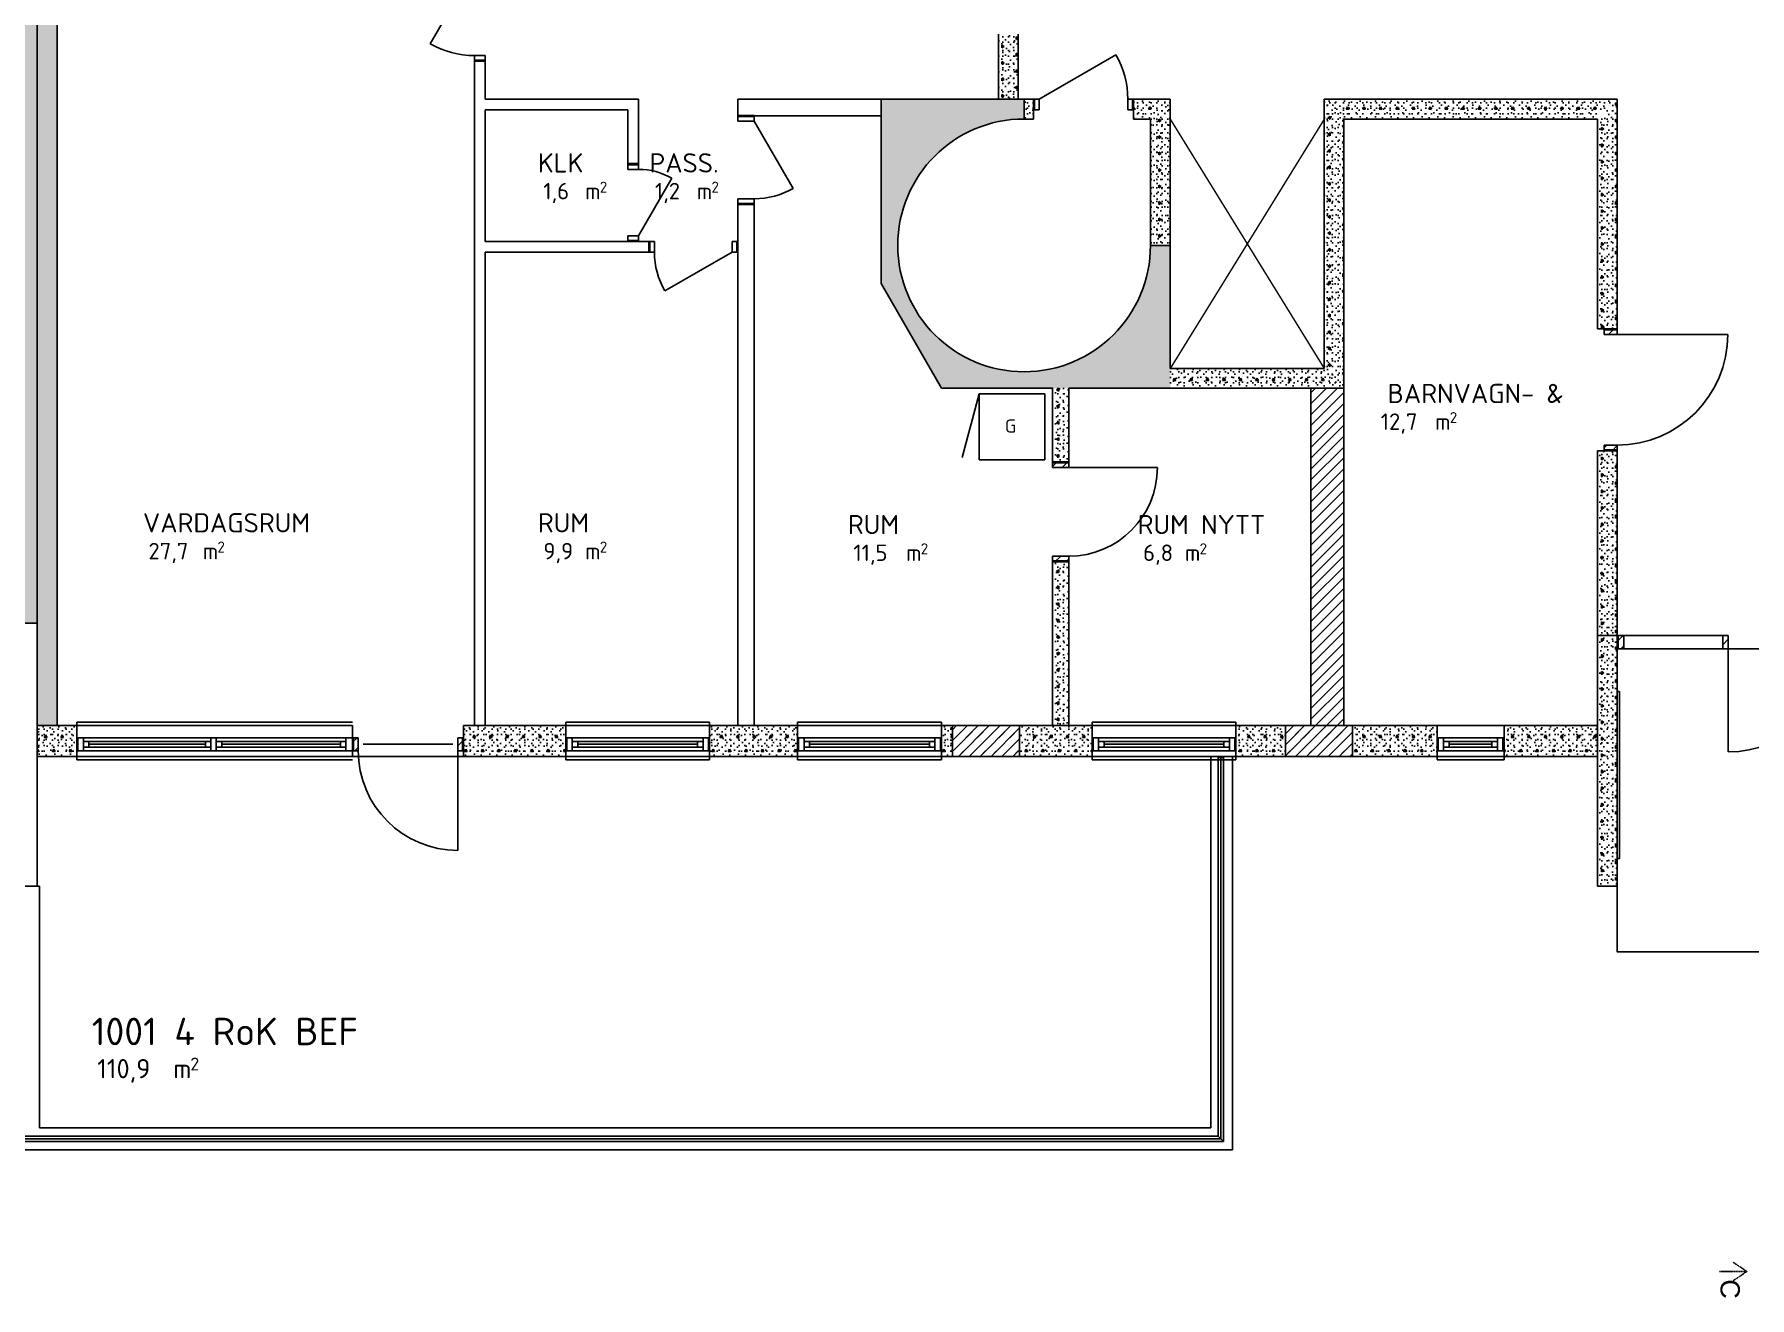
# Model space of a CAD drawing. Header units: millimetres. Extents: x -214 to 77166, y -5099 to 21069.
# Drawn here: x 51209 to 66822, y -5099 to 6398 of the extents above; entities that cross this region are included whole.
import ezdxf
from ezdxf.enums import TextEntityAlignment as Align

# ---------------------------------------------------------------- set-up
doc = ezdxf.new("R2010")
doc.units = ezdxf.units.MM
doc.header["$MEASUREMENT"] = 0
doc.linetypes.add('A_PSTRECK_2', pattern=[3.8, 2.2, -0.7, 0.2, -0.7])
doc.linetypes.add('DASHED_4', pattern=[7, 4, -3])
for name, color, linetype in [('A--------JA', 3, 'A_PSTRECK_2'), ('A-01SB-----', 3, 'Continuous'), ('A-01SC-----', 7, 'Continuous'), ('A-01SC-----Ytterväggar2', 7, 'Continuous'), ('A-27B------', 7, 'Continuous'), ('A-42-------', 1, 'Continuous'), ('A-45B------', 1, 'Continuous'), ('A-46---B---', 1, 'Continuous'), ('A-A-BIA----', 4, 'DASHED_4'), ('A-A-BOA----', 3, 'Continuous')]:
    doc.layers.add(name, color=color, linetype=linetype)
doc.layers.add('A-27---MH1-', color=8, linetype='Continuous', lineweight=0)
doc.layers.add('A-A-RUA----', color=3, linetype='Continuous', lineweight=0)
doc.styles.add('GENERATED_STYLE_1', font='arial.ttf')
doc.styles.add('ISO', font='')
doc.styles.get('ISO').set_extended_font_data('ISOCPEUR')
pattern_1 = [(270, (0, 0), (259.8076, 0), [25, -125]), (270, (129.9, -75), (259.8076, 0), [25, -125]), (330, (0, 0), (129.9038, 225), [25, -125]), (330, (-3e-14, -150), (129.9038, 225), [25, -125]), (30, (-5e-15, -25), (-129.9038, 225), [25, -125]), (30, (-3e-14, -175), (-129.9038, 225), [25, -125]), (270, (25, -5e-15), (50, 0), [0, -50, 0, -75]), (315, (25, -25), (35.35534, 35.35534), [0, -37.5, 0, -62.5])]
pattern_2 = [(90, (0, 0), (-259.8076, 0), [25, -125]), (90, (-129.9, 75), (-259.8076, 0), [25, -125]), (150, (0, 0), (129.9038, 225), [25, -125]), (150, (9e-15, 150), (129.9038, 225), [25, -125]), (210, (2e-15, 25), (-129.9038, 225), [25, -125]), (210, (1e-14, 175), (-129.9038, 225), [25, -125]), (90, (-25, 2e-15), (-50, 0), [0, -50, 0, -75]), (135, (-25, 25), (35.35534, 35.35534), [0, -37.5, 0, -62.5])]
pattern_3 = [(45, (0, 0), (-49.497474, 49.497474), [])]
pattern_4 = [(0, (0, 0), (0, 259.8076), [25, -125]), (0, (75, 129.9), (0, 259.8076), [25, -125]), (60, (0, 0), (-225, 129.9038), [25, -125]), (60, (150, 0), (-225, 129.9038), [25, -125]), (120, (25, 0), (225, 129.9038), [25, -125]), (120, (175, 0), (225, 129.9038), [25, -125]), (0, (0, 25), (0, 50), [0, -50, 0, -75]), (45, (25, 25), (-35.35534, 35.35534), [0, -37.5, 0, -62.5])]
pattern_5 = [(0, (0, 0), (0, 600), [])]

# ---------------------------------------------------------------- blocks, each defined once
blk = doc.blocks.new('4 RoK BEF_1001_3', base_point=(53045, -2828))
at = {"layer": 'A-A-RUA----', "style": 'ISO'}
for tag, height, p in [('ROOM_NUMBER', 250, (51732, -2551)), ('bFrame', 175, (51782, -2927)), ('DUMMY_377', 175, (52363, -2927)), ('DUMMY_378', 117, (52630, -2914))]:
    blk.add_attdef(tag, text='', height=height, dxfattribs=at).set_placement(p, align=Align.TOP_LEFT)
blk = doc.blocks.new('BARNVAGN- &__17', base_point=(64284, 3002))
at = {"layer": 'A-A-RUA----', "style": 'ISO'}
for tag, height, p in [('ROOM_NAME', 175, (63414, 3217)), ('ROOM_NUMBER', 150, (63464, 2948)), ('DUMMY_377', 150, (63863, 2948)), ('DUMMY_378', 100, (64092, 2960))]:
    blk.add_attdef(tag, text='', height=height, dxfattribs=at).set_placement(p, align=Align.TOP_LEFT)
blk = doc.blocks.new('RUM_04_64', base_point=(56137, 1824))
at = {"layer": 'A-A-RUA----', "style": 'ISO'}
for tag, height, p in [('ROOM_NAME', 175, (55792, 2040)), ('bFrame', 150, (55842, 1770)), ('DUMMY_377', 150, (56127, 1770)), ('DUMMY_378', 100, (56356, 1782))]:
    blk.add_attdef(tag, text='', height=height, dxfattribs=at).set_placement(p, align=Align.TOP_LEFT)
blk = doc.blocks.new('KLK_05_65', base_point=(56137, 5099))
at = {"layer": 'A-A-RUA----', "style": 'ISO'}
for tag, height, p in [('ROOM_NAME', 175, (55792, 5315)), ('bFrame', 150, (55842, 5046)), ('DUMMY_377', 150, (56127, 5046)), ('DUMMY_378', 100, (56356, 5057))]:
    blk.add_attdef(tag, text='', height=height, dxfattribs=at).set_placement(p, align=Align.TOP_LEFT)
blk = doc.blocks.new('VARDAGSRUM_06_67', base_point=(53055, 1824))
at = {"layer": 'A-A-RUA----', "style": 'ISO'}
for tag, height, p in [('ROOM_NAME', 175, (52198, 2040)), ('bFrame', 150, (52248, 1770)), ('DUMMY_377', 150, (52647, 1770)), ('DUMMY_378', 100, (52876, 1782))]:
    blk.add_attdef(tag, text='', height=height, dxfattribs=at).set_placement(p, align=Align.TOP_LEFT)
blk = doc.blocks.new('RUM_03_73', base_point=(59008, 1809))
at = {"layer": 'A-A-RUA----', "style": 'ISO'}
for tag, height, p in [('ROOM_NAME', 175, (58614, 2024)), ('bFrame', 150, (58664, 1755)), ('DUMMY_377', 150, (59048, 1755)), ('DUMMY_378', 100, (59277, 1766))]:
    blk.add_attdef(tag, text='', height=height, dxfattribs=at).set_placement(p, align=Align.TOP_LEFT)
blk = doc.blocks.new('PASS._02_74', base_point=(57156, 5099))
at = {"layer": 'A-A-RUA----', "style": 'ISO'}
for tag, height, p in [('ROOM_NAME', 175, (56808, 5315)), ('bFrame', 150, (56858, 5046)), ('DUMMY_377', 150, (57143, 5046)), ('DUMMY_378', 100, (57372, 5057))]:
    blk.add_attdef(tag, text='', height=height, dxfattribs=at).set_placement(p, align=Align.TOP_LEFT)
blk = doc.blocks.new('RUM NYTT_03_75', base_point=(61871, 1809))
at = {"layer": 'A-A-RUA----', "style": 'ISO'}
for tag, height, p in [('ROOM_NAME', 175, (61251, 2024)), ('bFrame', 150, (61301, 1755)), ('DUMMY_377', 150, (61586, 1755)), ('DUMMY_378', 100, (61815, 1766))]:
    blk.add_attdef(tag, text='', height=height, dxfattribs=at).set_placement(p, align=Align.TOP_LEFT)

msp = doc.modelspace()

# ---------------------------------------------------------------- hatches: boundary and pattern name
at = {"layer": 'A-01SB-----', "linetype": 'Continuous'}
h = msp.add_hatch(dxfattribs=at)
h.set_pattern_fill('BETONG__STD_', color=256, style=0, pattern_type=2)
h.set_pattern_definition(pattern_1)
h.paths.add_polyline_path([(59984, 5807), (60164, 5807), (60164, 6398), (60069, 6398), (59984, 6398)])
h = msp.add_hatch(dxfattribs=at)
h.set_pattern_fill('BRANDSÄKRARE', color=256, style=0, pattern_type=2)
h.set_pattern_definition(pattern_3)
h.paths.add_polyline_path([(63128, 107), (63128, 3177), (62828, 3177), (62828, 107)])
at = {"layer": 'A-01SC-----', "linetype": 'Continuous'}
h = msp.add_hatch(dxfattribs=at)
h.set_pattern_fill('BETONG__STD_', color=256, style=0, pattern_type=2)
h.set_pattern_definition(pattern_4)
h.paths.add_polyline_path([(51236, 107), (51236, -173), (51596, -173), (51596, -123), (51596, -3), (51596, 107)])
h = msp.add_hatch(dxfattribs=at)
h.set_pattern_fill('BETONG__STD_', color=256, style=0, pattern_type=2)
h.set_pattern_definition(pattern_4)
h.paths.add_polyline_path([(55116, -3), (55116, -123), (55116, -173), (56046, -173), (56046, -123), (56046, -3), (56046, 107), (55116, 107)])
h = msp.add_hatch(dxfattribs=at)
h.set_pattern_fill('BETONG__STD_', color=256, style=0, pattern_type=2)
h.set_pattern_definition(pattern_4)
h.paths.add_polyline_path([(57356, -123), (57356, -173), (58156, -173), (58156, -123), (58156, -3), (58156, 107), (57356, 107), (57356, -3)])
h = msp.add_hatch(dxfattribs=at)
h.set_pattern_fill('BETONG__STD_', color=256, style=0, pattern_type=2)
h.set_pattern_definition(pattern_4)
h.paths.add_polyline_path([(59466, 107), (59466, -3), (59466, -123), (59466, -173), (59566, -173), (59566, -123), (59566, -3), (59566, 107)])
h = msp.add_hatch(dxfattribs=at)
h.set_pattern_fill('BRANDSÄKRARE', color=256, style=0, pattern_type=2)
h.set_pattern_definition(pattern_3)
h.paths.add_polyline_path([(60176, 107), (59566, 107), (59566, -3), (59566, -123), (59566, -173), (60176, -173), (60176, -123), (60176, -3)])
h = msp.add_hatch(dxfattribs=at)
h.set_pattern_fill('BRANDSÄKRARE', color=256, style=0, pattern_type=2)
h.set_pattern_definition(pattern_3)
h.paths.add_polyline_path([(59566, 107), (59566, -3), (60176, -3), (60176, 107)])
h = msp.add_hatch(dxfattribs=at)
h.set_pattern_fill('BETONG__STD_', color=256, style=0, pattern_type=2)
h.set_pattern_definition(pattern_4)
h.paths.add_polyline_path([(60176, -173), (60836, -173), (60836, -123), (60836, -3), (60836, 107), (60176, 107), (60176, -3), (60176, -123)])
h = msp.add_hatch(dxfattribs=at)
h.set_pattern_fill('BETONG__STD_', color=256, style=0, pattern_type=2)
h.set_pattern_definition(pattern_4)
h.paths.add_polyline_path([(62146, -3), (62146, -123), (62146, -173), (62596, -173), (62596, -123), (62596, -3), (62596, 107), (62146, 107)])
h = msp.add_hatch(dxfattribs=at)
h.set_pattern_fill('BRANDSÄKRARE', color=256, style=0, pattern_type=2)
h.set_pattern_definition(pattern_3)
h.paths.add_polyline_path([(63206, 107), (62596, 107), (62596, -3), (62596, -123), (62596, -173), (63206, -173), (63206, -123), (63206, -3)])
h = msp.add_hatch(dxfattribs=at)
h.set_pattern_fill('BRANDSÄKRARE', color=256, style=0, pattern_type=2)
h.set_pattern_definition(pattern_3)
h.paths.add_polyline_path([(62596, 107), (62596, -3), (63206, -3), (63206, 107)])
h = msp.add_hatch(dxfattribs=at)
h.set_pattern_fill('BETONG__STD_', color=256, style=0, pattern_type=2)
h.set_pattern_definition(pattern_4)
h.paths.add_polyline_path([(63206, -123), (63206, -173), (63976, -173), (63976, -123), (63976, -3), (63976, 107), (63206, 107), (63206, -3)])
h = msp.add_hatch(dxfattribs=at)
h.set_pattern_fill('BETONG__STD_', color=256, style=0, pattern_type=2)
h.set_pattern_definition(pattern_4)
h.paths.add_polyline_path([(64586, -3), (64586, -123), (64586, -173), (65436, -173), (65436, 107), (64586, 107)])
h = msp.add_hatch(dxfattribs=at)
h.set_pattern_fill('BRANDSÄKRARE', color=256, style=0, pattern_type=2)
h.set_pattern_definition(pattern_3)
h.paths.add_polyline_path([(60176, -123), (59566, -123), (59566, -173), (60176, -173)])
h = msp.add_hatch(dxfattribs=at)
h.set_pattern_fill('BRANDSÄKRARE', color=256, style=0, pattern_type=2)
h.set_pattern_definition(pattern_3)
h.paths.add_polyline_path([(63206, -123), (62596, -123), (62596, -173), (63206, -173)])
at = {"layer": 'A-01SC-----Ytterväggar2', "linetype": 'Continuous'}
h = msp.add_hatch(dxfattribs=at)
h.set_pattern_fill('BETONG__STD_', color=256, style=0, pattern_type=2)
h.set_pattern_definition(pattern_1)
h.paths.add_polyline_path([(65436, 927), (65436, -1353), (65616, -1353), (65616, 927)])
at = {"layer": 'A-27B------', "linetype": 'Continuous'}
h = msp.add_hatch(dxfattribs=at)
h.set_pattern_fill('BETONG__STD_', color=256, style=0, pattern_type=2)
h.set_pattern_definition(pattern_1)
h.paths.add_polyline_path([(51236, 1040), (51236, 13220), (51056, 13220), (51056, 1040)])
h = msp.add_hatch(dxfattribs=at)
h.set_pattern_fill('BETONG__STD_', color=256, style=0, pattern_type=2)
h.set_pattern_definition(pattern_2)
h.paths.add_polyline_path([(51236, 12400), (51236, 107), (51416, 107), (51416, 12400)])
h = msp.add_hatch(dxfattribs=at)
h.set_pattern_fill('BETONG__STD_', color=256, style=0, pattern_type=2)
h.set_pattern_definition([(72.9275, (0, 0), (-248.3589, 76.2748), [25, -125]), (72.9275, (-102.16, 109.83), (-248.3589, 76.2748), [25, -125]), (132.9275, (0, 0), (190.2354, 176.9477), [25, -125]), (132.9275, (44.04, 143.4), (190.2354, 176.9477), [25, -125]), (192.9275, (7.34, 23.9), (-58.1235, 253.2225), [25, -125]), (192.9275, (51.38, 167.3), (-58.1235, 253.2225), [25, -125]), (72.92748, (-23.9, 7.34), (-47.796697, 14.679093), [0, -50, 0, -75]), (117.92748, (-16.56, 31.24), (44.177055, 23.417682), [0, -37.5, 0, -62.5])])
h.paths.add_polyline_path([(60218, 5627), (60218, 5807), (58918, 5807), (58918, 4130), (59466, 3177), (61548, 3177), (61548, 4477), (61368, 4477, -0.414214), (60218, 3327, -0.414214), (59068, 4477, -0.414214)])
h = msp.add_hatch(dxfattribs=at)
h.set_pattern_fill('BETONG__STD_', color=256, style=0, pattern_type=2)
h.set_pattern_definition(pattern_4)
h.paths.add_polyline_path([(60218, 5807), (60218, 5627), (60304, 5627), (60304, 5712), (60304, 5807)])
h = msp.add_hatch(dxfattribs=at)
h.set_pattern_fill('BETONG__STD_', color=256, style=0, pattern_type=2)
h.set_pattern_definition(pattern_4)
h.paths.add_polyline_path([(61214, 5712), (61214, 5627), (61368, 5627), (61548, 5807), (61214, 5807)])
h = msp.add_hatch(dxfattribs=at)
h.set_pattern_fill('BETONG__STD_', color=256, style=0, pattern_type=2)
h.set_pattern_definition(pattern_1)
h.paths.add_polyline_path([(61548, 4477), (61548, 5807), (61368, 5627), (61368, 4477)])
h = msp.add_hatch(dxfattribs=at)
h.set_pattern_fill('BETONG__STD_', color=256, style=0, pattern_type=2)
h.set_pattern_definition(pattern_2)
h.paths.add_polyline_path([(63128, 3177), (63128, 5627), (62948, 5807), (62948, 3357)])
h = msp.add_hatch(dxfattribs=at)
h.set_pattern_fill('BETONG__STD_', color=256, style=0, pattern_type=2)
h.set_pattern_definition(pattern_4)
h.paths.add_polyline_path([(63128, 5627), (65436, 5627), (65616, 5807), (62948, 5807)])
h = msp.add_hatch(dxfattribs=at)
h.set_pattern_fill('BETONG__STD_', color=256, style=0, pattern_type=2)
h.set_pattern_definition(pattern_1)
h.paths.add_polyline_path([(65436, 5627), (65436, 3718), (65496, 3718), (65616, 3718), (65616, 5807)])
h = msp.add_hatch(dxfattribs=at)
h.set_pattern_fill('BETONG__STD_', color=256, style=0, pattern_type=2)
h.set_pattern_definition(pattern_4)
h.paths.add_polyline_path([(62948, 3357), (61548, 3357), (61548, 3177), (63128, 3177)])
h = msp.add_hatch(dxfattribs=at)
h.set_pattern_fill('BETONG__STD_', color=256, style=0, pattern_type=2)
h.set_pattern_definition(pattern_2)
h.paths.add_polyline_path([(60475, 3177), (60475, 2507), (60625, 2507), (60625, 3177)])
h = msp.add_hatch(dxfattribs=at)
h.set_pattern_fill('BETONG__STD_', color=256, style=0, pattern_type=2)
h.set_pattern_definition(pattern_1)
h.paths.add_polyline_path([(65436, 927), (65616, 927), (65616, 2608), (65496, 2608), (65436, 2608)])
h = msp.add_hatch(dxfattribs=at)
h.set_pattern_fill('BETONG__STD_', color=256, style=0, pattern_type=2)
h.set_pattern_definition(pattern_2)
h.paths.add_polyline_path([(60475, 107), (60625, 107), (60625, 1597), (60475, 1597)])
at = {"layer": 'A-42-------', "linetype": 'Continuous'}
h = msp.add_hatch(dxfattribs=at)
h.set_pattern_fill('FALSAD_PLÅT__LIGGANDE_600', color=256, style=0, pattern_type=2)
h.set_pattern_definition(pattern_5)
h.paths.add_polyline_path([(55312, 6204), (55216, 6204), (55216, 6152), (55312, 6152)])
h = msp.add_hatch(dxfattribs=at)
h.set_pattern_fill('FALSAD_PLÅT__LIGGANDE_600', color=256, style=0, pattern_type=2)
h.set_pattern_definition(pattern_5)
h.paths.add_polyline_path([(60304, 5712), (60356, 5712), (60356, 5807), (60304, 5807)])
h = msp.add_hatch(dxfattribs=at)
h.set_pattern_fill('FALSAD_PLÅT__LIGGANDE_600', color=256, style=0, pattern_type=2)
h.set_pattern_definition(pattern_5)
h.paths.add_polyline_path([(61162, 5712), (61214, 5712), (61214, 5807), (61162, 5807)])
h = msp.add_hatch(dxfattribs=at)
h.set_pattern_fill('FALSAD_PLÅT__LIGGANDE_600', color=256, style=0, pattern_type=2)
h.set_pattern_definition(pattern_5)
h.paths.add_polyline_path([(57612, 5659), (57612, 5607), (57762, 5607), (57762, 5659)])
h = msp.add_hatch(dxfattribs=at)
h.set_pattern_fill('FALSAD_PLÅT__LIGGANDE_600', color=256, style=0, pattern_type=2)
h.set_pattern_definition(pattern_5)
h.paths.add_polyline_path([(56612, 5169), (56708, 5169), (56708, 5221), (56612, 5221)])
h = msp.add_hatch(dxfattribs=at)
h.set_pattern_fill('FALSAD_PLÅT__LIGGANDE_600', color=256, style=0, pattern_type=2)
h.set_pattern_definition(pattern_5)
h.paths.add_polyline_path([(57612, 4901), (57612, 4849), (57762, 4849), (57762, 4901)])
h = msp.add_hatch(dxfattribs=at)
h.set_pattern_fill('FALSAD_PLÅT__LIGGANDE_600', color=256, style=0, pattern_type=2)
h.set_pattern_definition(pattern_5)
h.paths.add_polyline_path([(56612, 4511), (56708, 4511), (56708, 4563), (56612, 4563)])
h = msp.add_hatch(dxfattribs=at)
h.set_pattern_fill('FALSAD_PLÅT__LIGGANDE_600', color=256, style=0, pattern_type=2)
h.set_pattern_definition(pattern_5)
h.paths.add_polyline_path([(56854, 4511), (56802, 4511), (56802, 4415), (56854, 4415)])
h = msp.add_hatch(dxfattribs=at)
h.set_pattern_fill('FALSAD_PLÅT__LIGGANDE_600', color=256, style=0, pattern_type=2)
h.set_pattern_definition(pattern_5)
h.paths.add_polyline_path([(57612, 4511), (57560, 4511), (57560, 4415), (57612, 4415)])
h = msp.add_hatch(dxfattribs=at)
h.set_pattern_fill('BRANDSÄKRARE', color=256, style=0, pattern_type=2)
h.set_pattern_definition(pattern_3)
h.paths.add_polyline_path([(65496, 3718), (65496, 3666), (65616, 3666), (65616, 3718)])
h = msp.add_hatch(dxfattribs=at)
h.set_pattern_fill('BRANDSÄKRARE', color=256, style=0, pattern_type=2)
h.set_pattern_definition(pattern_3)
h.paths.add_polyline_path([(65496, 2660), (65496, 2608), (65616, 2608), (65616, 2660)])
h = msp.add_hatch(dxfattribs=at)
h.set_pattern_fill('BRANDSÄKRARE', color=256, style=0, pattern_type=2)
h.set_pattern_definition(pattern_3)
h.paths.add_polyline_path([(60475, 2507), (60475, 2455), (60625, 2455), (60625, 2507)])
h = msp.add_hatch(dxfattribs=at)
h.set_pattern_fill('BRANDSÄKRARE', color=256, style=0, pattern_type=2)
h.set_pattern_definition(pattern_3)
h.paths.add_polyline_path([(60475, 1649), (60475, 1597), (60625, 1597), (60625, 1649)])
h = msp.add_hatch(dxfattribs=at)
h.set_pattern_fill('BRANDSÄKRARE', color=256, style=0, pattern_type=2)
h.set_pattern_definition(pattern_3)
h.paths.add_polyline_path([(65616, 807), (65676, 807), (65676, 927), (65616, 927)])
h = msp.add_hatch(dxfattribs=at)
h.set_pattern_fill('BRANDSÄKRARE', color=256, style=0, pattern_type=2)
h.set_pattern_definition(pattern_3)
h.paths.add_polyline_path([(66576, 807), (66626, 807), (66626, 927), (66576, 927)])
h = msp.add_hatch(dxfattribs=at)
h.set_pattern_fill('BRANDSÄKRARE', color=256, style=0, pattern_type=2)
h.set_pattern_definition(pattern_3)
h.paths.add_polyline_path([(54158, -3), (54106, -3), (54106, -123), (54158, -123)])
h = msp.add_hatch(dxfattribs=at)
h.set_pattern_fill('BRANDSÄKRARE', color=256, style=0, pattern_type=2)
h.set_pattern_definition(pattern_3)
h.paths.add_polyline_path([(55116, -3), (55064, -3), (55064, -123), (55116, -123)])

# ---------------------------------------------------------------- linework, layer by layer
at = {"layer": 'A--------JA'}
for p, q in [((66797, -4860), (66672, -4777)), ((66547, -4860), (66797, -4860)), ((66797, -4860), (66672, -4944))]:
    msp.add_line(p, q, dxfattribs=at)
at = {"layer": 'A-01SB-----'}
for p, q in [((55216, 6152), (55312, 6152)), ((56708, 5221), (56612, 5221)), ((56708, 4511), (56612, 4511)), ((56802, 4415), (56802, 4511)), ((57612, 4415), (57612, 4511))]:
    msp.add_line(p, q, dxfattribs=at)
at = {"layer": 'A-01SB-----', "flags": 128}
for points in [[(59984, 6398), (59984, 5807)], [(60164, 5807), (60164, 6398)], [(55216, 6152), (55216, 107)], [(55312, 5807), (55312, 6152)], [(56708, 5807), (55312, 5807)], [(56708, 5221), (56708, 5807)], [(59984, 5807), (60164, 5807)], [(55312, 4511), (55312, 5711)], [(55312, 5711), (56612, 5711)], [(56612, 5711), (56612, 5221)], [(56612, 4511), (55312, 4511)], [(55312, 107), (55312, 4415)], [(55312, 4415), (56802, 4415)], [(56802, 4511), (56708, 4511)], [(63128, 3177), (62828, 3177)], [(62828, 3177), (62828, 107)], [(63128, 107), (63128, 3177)], [(55216, 107), (55312, 107)]]:
    msp.add_lwpolyline(points, dxfattribs=at)
at = {"layer": 'A-01SC-----'}
for p, q in [((65616, 829), (65616, 927)), ((65616, 807), (65616, 829)), ((51596, -3), (51596, 107)), ((54106, -3), (54106, 107)), ((54106, -3), (54106, 107)), ((54106, -3), (54106, 107)), ((54106, -3), (54106, 107)), ((54106, 107), (54106, -3)), ((54106, 107), (54106, -3)), ((55116, -3), (55116, 107)), ((56046, -3), (56046, 107)), ((57356, -3), (57356, 107)), ((58156, 107), (58156, -3)), ((58156, 107), (58156, -3)), ((58156, 107), (58156, -3)), ((58156, 107), (58156, -3)), ((59466, -3), (59466, 107)), ((60176, 107), (59566, 107)), ((60176, 107), (59566, 107)), ((59566, -3), (59566, 107)), ((60176, -3), (60176, 107)), ((60836, 107), (60836, -3)), ((60836, 107), (60836, -3)), ((62146, -3), (62146, 107)), ((63206, 107), (62596, 107)), ((63206, 107), (62596, 107)), ((62596, -3), (62596, 107)), ((63206, -3), (63206, 107)), ((63976, -3), (63976, 107)), ((64586, -3), (64586, 107)), ((51596, -123), (51596, -3)), ((51596, -173), (51596, -123)), ((54106, -123), (54106, -3)), ((54106, -3), (54106, -123)), ((54106, -173), (54106, -123)), ((54106, -173), (54106, -123)), ((54106, -173), (54106, -123)), ((54106, -173), (54106, -123)), ((54106, -123), (54106, -173)), ((54106, -123), (54106, -173)), ((55116, -123), (55116, -3)), ((55116, -173), (55116, -123)), ((56046, -123), (56046, -3)), ((56046, -173), (56046, -123)), ((57356, -123), (57356, -3)), ((57356, -173), (57356, -123)), ((58156, -3), (58156, -123)), ((58156, -123), (58156, -173)), ((58156, -123), (58156, -173)), ((58156, -123), (58156, -173)), ((58156, -123), (58156, -173)), ((59466, -123), (59466, -3)), ((59466, -173), (59466, -123)), ((59566, -123), (59566, -3)), ((59566, -173), (59566, -123)), ((60176, -123), (60176, -3)), ((60176, -173), (60176, -123)), ((60836, -3), (60836, -123)), ((60836, -123), (60836, -173)), ((60836, -123), (60836, -173)), ((62146, -123), (62146, -3)), ((62146, -173), (62146, -123)), ((62596, -123), (62596, -3)), ((62596, -173), (62596, -123)), ((63206, -123), (63206, -3)), ((63206, -173), (63206, -123)), ((63976, -123), (63976, -3)), ((63976, -173), (63976, -123)), ((64586, -123), (64586, -3)), ((64586, -173), (64586, -123)), ((59566, -173), (60176, -173)), ((59566, -173), (60176, -173)), ((62596, -173), (63206, -173)), ((62596, -173), (63206, -173))]:
    msp.add_line(p, q, dxfattribs=at)
at = {"layer": 'A-01SC-----', "flags": 128}
for points in [[(51596, 107), (51236, 107)], [(51236, 107), (51236, -173)], [(56046, 107), (55116, 107)], [(58156, 107), (57356, 107)], [(59566, 107), (59466, 107)], [(60836, 107), (60176, 107)], [(62596, 107), (62146, 107)], [(63976, 107), (63206, 107)], [(65436, 107), (64586, 107)], [(65436, -173), (65436, 107)], [(51236, -173), (51596, -173)], [(55116, -173), (56046, -173)], [(57356, -173), (58156, -173)], [(59466, -173), (59566, -173)], [(60176, -173), (60836, -173)], [(62146, -173), (62596, -173)], [(63206, -173), (63976, -173)], [(64586, -173), (65436, -173)]]:
    msp.add_lwpolyline(points, dxfattribs=at)
at = {"layer": 'A-01SC-----Ytterväggar2', "flags": 128}
for points in [[(51236, 1040), (51056, 1040)], [(51236, -1353), (51236, 1040)], [(65436, 927), (65436, -1353)], [(65616, 927), (65436, 927)], [(65616, -1353), (65616, 927)], [(51056, -1353), (51236, -1353)], [(65436, -1353), (65616, -1353)]]:
    msp.add_lwpolyline(points, dxfattribs=at)
at = {"layer": 'A-27---MH1-'}
for p, q in [((62948, 5627), (61548, 3357)), ((61548, 5627), (62948, 3357))]:
    msp.add_line(p, q, dxfattribs=at)
at = {"layer": 'A-27B------'}
for p, q in [((60304, 5807), (60304, 5712)), ((61214, 5807), (61214, 5712)), ((57762, 5659), (57612, 5659)), ((60304, 5712), (60304, 5627)), ((61214, 5712), (61214, 5627)), ((57762, 4849), (57612, 4849)), ((65496, 3718), (65436, 3718)), ((65616, 3718), (65496, 3718)), ((60625, 2507), (60475, 2507)), ((65496, 2608), (65436, 2608)), ((65616, 2608), (65496, 2608)), ((60625, 1597), (60475, 1597))]:
    msp.add_line(p, q, dxfattribs=at)
at = {"layer": 'A-27B------', "flags": 128}
for points in [[(51236, 1040), (51236, 13220)], [(51236, 12400), (51236, 107)], [(51416, 107), (51416, 12400)], [(58918, 5807), (57612, 5807)], [(57612, 5807), (57612, 5659)], [(60218, 5807), (58918, 5807)], [(58918, 5807), (58918, 4130)], [(58918, 5657), (58918, 5807)], [(60218, 5627), (60218, 5807)], [(60304, 5807), (60218, 5807)], [(61548, 5807), (61214, 5807)], [(61548, 4477), (61548, 5807)], [(62948, 5807), (62948, 3357)], [(65616, 5807), (62948, 5807)], [(65616, 3718), (65616, 5807)], [(57762, 5657), (58918, 5657)], [(60218, 5627), (60304, 5627)], [(61214, 5627), (61368, 5627)], [(61368, 5627), (61368, 4477)], [(63128, 3177), (63128, 5627)], [(63128, 5627), (65436, 5627)], [(65436, 5627), (65436, 3718)], [(57612, 4849), (57612, 107)], [(57762, 107), (57762, 4849)], [(61548, 4477), (61368, 4477)], [(61548, 3357), (61548, 4477)], [(58918, 4130), (59466, 3177)], [(62948, 3357), (61548, 3357)], [(59466, 3177), (60475, 3177)], [(60475, 3177), (60475, 2507)], [(60625, 3177), (61548, 3177)], [(60625, 2507), (60625, 3177)], [(61548, 3177), (63128, 3177)], [(65436, 2608), (65436, 927)], [(65616, 927), (65616, 2608)], [(60475, 1597), (60475, 107)], [(60625, 107), (60625, 1597)], [(65436, 927), (65616, 927)], [(51236, 107), (51416, 107)], [(57612, 107), (57762, 107)], [(60475, 107), (60625, 107)]]:
    msp.add_lwpolyline(points, dxfattribs=at)
at = {"layer": 'A-27B------'}
for start, end in [(90, 180), (180, 270), (270, 0)]:
    msp.add_arc((60218, 4477), 1150, start, end, dxfattribs=at)
at = {"layer": 'A-42-------'}
for p, q in [((55216, 7010), (54813, 6312)), ((55312, 6204), (55216, 6204)), ((55216, 6204), (55216, 6152)), ((55216, 6162), (55312, 6162)), ((55216, 6152), (55312, 6152)), ((55216, 6152), (55312, 6152)), ((55312, 6152), (55312, 6204)), ((60356, 5807), (61054, 6210)), ((60304, 5712), (60304, 5807)), ((60304, 5807), (60356, 5807)), ((60304, 5807), (60304, 5712)), ((60314, 5807), (60314, 5712)), ((60356, 5807), (60356, 5712)), ((61162, 5712), (61162, 5807)), ((61162, 5807), (61214, 5807)), ((61204, 5807), (61204, 5712)), ((61214, 5807), (61214, 5712)), ((61214, 5807), (61214, 5712)), ((57612, 5659), (57762, 5659)), ((57612, 5607), (57612, 5659)), ((57762, 5659), (57612, 5659)), ((57762, 5649), (57612, 5649)), ((57762, 5659), (57762, 5607)), ((60356, 5712), (60304, 5712)), ((61214, 5712), (61162, 5712)), ((57762, 5607), (57612, 5607)), ((57762, 5607), (58115, 4995)), ((56708, 5221), (56612, 5221)), ((56612, 5221), (56612, 5169)), ((56708, 5221), (56612, 5221)), ((56708, 5211), (56612, 5211)), ((56612, 5169), (56708, 5169)), ((56708, 5169), (56708, 5221)), ((56708, 4563), (57011, 5088)), ((57612, 4901), (57762, 4901)), ((57612, 4849), (57612, 4901)), ((57762, 4859), (57612, 4859)), ((57762, 4849), (57612, 4849)), ((57762, 4849), (57612, 4849)), ((57762, 4901), (57762, 4849)), ((56708, 4563), (56612, 4563)), ((56612, 4563), (56612, 4511)), ((56708, 4511), (56708, 4563)), ((56708, 4521), (56612, 4521)), ((56612, 4511), (56708, 4511)), ((56708, 4511), (56612, 4511)), ((56802, 4415), (56802, 4511)), ((56802, 4511), (56854, 4511)), ((56802, 4415), (56802, 4511)), ((56854, 4415), (56802, 4415)), ((56812, 4415), (56812, 4511)), ((56854, 4511), (56854, 4415)), ((57560, 4415), (56949, 4062)), ((57560, 4415), (57560, 4511)), ((57560, 4511), (57612, 4511)), ((57612, 4415), (57560, 4415)), ((57602, 4415), (57602, 4511)), ((57612, 4511), (57612, 4415)), ((57612, 4415), (57612, 4511)), ((65496, 3718), (65616, 3718)), ((65496, 3666), (65496, 3718)), ((65616, 3718), (65496, 3718)), ((65616, 3708), (65496, 3708)), ((65616, 3666), (65496, 3666)), ((65616, 3718), (65616, 3666)), ((65616, 3666), (66622, 3666)), ((65496, 2660), (65616, 2660)), ((65496, 2608), (65496, 2660)), ((65616, 2660), (65616, 2608)), ((60475, 2507), (60625, 2507)), ((60475, 2455), (60475, 2507)), ((60625, 2507), (60475, 2507)), ((60625, 2507), (60625, 2455)), ((65616, 2618), (65496, 2618)), ((65616, 2608), (65496, 2608)), ((65616, 2608), (65496, 2608)), ((60625, 2497), (60475, 2497)), ((60625, 2455), (60475, 2455)), ((60625, 2455), (61431, 2455)), ((60475, 1649), (60625, 1649)), ((60475, 1597), (60475, 1649)), ((60625, 1607), (60475, 1607)), ((60625, 1597), (60475, 1597)), ((60625, 1597), (60475, 1597)), ((60625, 1649), (60625, 1597)), ((65676, 927), (65616, 927)), ((65616, 927), (65616, 807)), ((65616, 829), (65616, 927)), ((65616, 807), (65616, 829)), ((67626, 807), (65616, 807)), ((65616, 807), (65676, 807)), ((65626, 807), (65626, 927)), ((66576, 927), (65676, 927)), ((65676, 927), (65676, 807)), ((65676, 807), (65676, 927)), ((65676, 807), (66576, 807)), ((66576, 807), (66576, 927)), ((66626, 927), (66576, 927)), ((66576, 927), (66576, 807)), ((66576, 807), (66626, 807)), ((66626, 807), (66626, 927)), ((66626, 807), (66626, -133)), ((54106, 137), (51596, 137)), ((51596, 137), (51596, 107)), ((54106, 107), (51596, 107)), ((56046, 107), (56046, 137)), ((56046, 137), (57356, 137)), ((56046, 107), (57356, 107)), ((57356, 137), (57356, 107)), ((59466, 137), (58156, 137)), ((58156, 137), (58156, 107)), ((59466, 107), (58156, 107)), ((59466, 107), (59466, 137)), ((60836, 107), (60836, 137)), ((60836, 137), (62146, 137)), ((60836, 107), (62146, 107)), ((62146, 137), (62146, 107)), ((63976, 107), (64586, 107)), ((51596, -3), (51656, -3)), ((51596, -123), (51596, -3)), ((51656, -123), (51596, -123)), ((51606, -3), (51606, -123)), ((51656, -3), (54046, -3)), ((51656, -38), (51656, -3)), ((51656, -3), (51656, -38)), ((51656, -123), (51656, -38)), ((51656, -38), (51656, -123)), ((51656, -38), (51706, -38)), ((51656, -88), (51656, -38)), ((51706, -88), (51656, -88)), ((54046, -123), (51656, -123)), ((51706, -38), (52766, -38)), ((51706, -38), (51706, -88)), ((52766, -63), (51706, -63)), ((52766, -88), (51706, -88)), ((52766, -88), (52766, -38)), ((52766, -38), (52816, -38)), ((52816, -88), (52766, -88)), ((52816, -123), (52816, -3)), ((52816, -3), (52866, -3)), ((52816, -38), (52816, -88)), ((52866, -123), (52816, -123)), ((52866, -3), (52866, -123)), ((52866, -38), (52916, -38)), ((52866, -88), (52866, -38)), ((52916, -88), (52866, -88)), ((52916, -38), (53996, -38)), ((52916, -38), (52916, -88)), ((53996, -63), (52916, -63)), ((53996, -88), (52916, -88)), ((53996, -88), (53996, -38)), ((53996, -38), (54046, -38)), ((54046, -88), (53996, -88)), ((54046, -3), (54046, -38)), ((54046, -38), (54046, -3)), ((54046, -3), (54106, -3)), ((54046, -38), (54046, -123)), ((54046, -123), (54046, -38)), ((54046, -38), (54046, -88)), ((54106, -123), (54046, -123)), ((54106, -123), (54106, -3)), ((54106, -3), (54158, -3)), ((54158, -123), (54106, -123)), ((54116, -123), (54116, -3)), ((54158, -3), (54158, -123)), ((54202, -63), (55020, -63)), ((55064, -123), (55064, -3)), ((55064, -3), (55116, -3)), ((55116, -123), (55064, -123)), ((55064, -123), (55064, -1029)), ((55106, -123), (55106, -3)), ((55116, -3), (55116, -123)), ((55116, -123), (55116, -3)), ((56106, -3), (56046, -3)), ((56046, -123), (56046, -3)), ((56046, -123), (56106, -123)), ((56056, -3), (56056, -123)), ((56106, -3), (56106, -38)), ((57296, -3), (56106, -3)), ((56106, -38), (56106, -3)), ((56106, -38), (56106, -123)), ((56106, -123), (56106, -38)), ((56156, -38), (56106, -38)), ((56106, -38), (56106, -88)), ((56106, -88), (56156, -88)), ((56106, -123), (57296, -123)), ((57246, -38), (56156, -38)), ((56156, -88), (56156, -38)), ((56156, -63), (57246, -63)), ((56156, -88), (57246, -88)), ((57296, -38), (57246, -38)), ((57246, -38), (57246, -88)), ((57246, -88), (57296, -88)), ((57296, -38), (57296, -3)), ((57356, -3), (57296, -3)), ((57296, -3), (57296, -38)), ((57296, -123), (57296, -38)), ((57296, -38), (57296, -123)), ((57296, -88), (57296, -38)), ((57296, -123), (57356, -123)), ((57346, -3), (57346, -123)), ((57356, -123), (57356, -3)), ((58156, -3), (58216, -3)), ((58156, -123), (58156, -3)), ((58216, -123), (58156, -123)), ((58166, -3), (58166, -123)), ((58216, -3), (59406, -3)), ((58216, -38), (58216, -3)), ((58216, -3), (58216, -38)), ((58216, -123), (58216, -38)), ((58216, -38), (58216, -123)), ((58216, -38), (58266, -38)), ((58216, -88), (58216, -38)), ((58266, -88), (58216, -88)), ((59406, -123), (58216, -123)), ((58266, -38), (59356, -38)), ((58266, -38), (58266, -88)), ((59356, -63), (58266, -63)), ((59356, -88), (58266, -88)), ((59356, -88), (59356, -38)), ((59356, -38), (59406, -38)), ((59406, -88), (59356, -88)), ((59406, -3), (59406, -38)), ((59406, -38), (59406, -3)), ((59406, -3), (59466, -3)), ((59406, -38), (59406, -123)), ((59406, -123), (59406, -38)), ((59406, -38), (59406, -88)), ((59466, -123), (59406, -123)), ((59456, -3), (59456, -123)), ((59466, -123), (59466, -3)), ((60896, -3), (60836, -3)), ((60836, -123), (60836, -3)), ((60836, -123), (60896, -123)), ((60846, -3), (60846, -123)), ((60896, -3), (60896, -38)), ((62086, -3), (60896, -3)), ((60896, -38), (60896, -3)), ((60896, -38), (60896, -123)), ((60896, -123), (60896, -38)), ((60946, -38), (60896, -38)), ((60896, -38), (60896, -88)), ((60896, -88), (60946, -88)), ((60896, -123), (62086, -123)), ((62036, -38), (60946, -38)), ((60946, -88), (60946, -38)), ((60946, -63), (62036, -63)), ((60946, -88), (62036, -88)), ((62086, -38), (62036, -38)), ((62036, -38), (62036, -88)), ((62036, -88), (62086, -88)), ((62086, -38), (62086, -3)), ((62146, -3), (62086, -3)), ((62086, -3), (62086, -38)), ((62086, -123), (62086, -38)), ((62086, -38), (62086, -123)), ((62086, -88), (62086, -38)), ((62086, -123), (62146, -123)), ((62136, -3), (62136, -123)), ((62146, -123), (62146, -3)), ((64036, -3), (63976, -3)), ((63976, -123), (63976, -3)), ((63976, -123), (64036, -123)), ((63986, -3), (63986, -123)), ((64036, -3), (64036, -38)), ((64526, -3), (64036, -3)), ((64036, -38), (64036, -3)), ((64036, -38), (64036, -123)), ((64036, -123), (64036, -38)), ((64086, -38), (64036, -38)), ((64036, -38), (64036, -88)), ((64036, -88), (64086, -88)), ((64036, -123), (64526, -123)), ((64476, -38), (64086, -38)), ((64086, -88), (64086, -38)), ((64086, -63), (64476, -63)), ((64086, -88), (64476, -88)), ((64526, -38), (64476, -38)), ((64476, -38), (64476, -88)), ((64476, -88), (64526, -88)), ((64526, -38), (64526, -3)), ((64586, -3), (64526, -3)), ((64526, -3), (64526, -38)), ((64526, -123), (64526, -38)), ((64526, -38), (64526, -123)), ((64526, -88), (64526, -38)), ((64526, -123), (64586, -123)), ((64576, -3), (64576, -123)), ((64586, -123), (64586, -3)), ((54106, -173), (51596, -173)), ((51596, -203), (51596, -173)), ((54106, -203), (51596, -203)), ((54106, -173), (55116, -173)), ((56046, -173), (57356, -173)), ((56046, -173), (56046, -203)), ((56046, -203), (57356, -203)), ((57356, -203), (57356, -173)), ((59466, -173), (58156, -173)), ((58156, -203), (58156, -173)), ((59466, -203), (58156, -203)), ((59466, -173), (59466, -203)), ((60836, -173), (62146, -173)), ((60836, -173), (60836, -203)), ((60836, -203), (62146, -203)), ((62146, -203), (62146, -173)), ((63976, -173), (64586, -173)), ((63976, -173), (63976, -203)), ((63976, -203), (64586, -203)), ((64586, -203), (64586, -173))]:
    msp.add_line(p, q, dxfattribs=at)
for centre, radius, start, end in [((55216, 7010), 806, 240, 270), ((60356, 5807), 806, 0, 30), ((56708, 4563), 606, 60, 90), ((57762, 5607), 706, 270, 300), ((57560, 4415), 706, 180, 210), ((65616, 3666), 1006, 270, 0), ((60625, 2455), 806, 270, 0), ((66626, 807), 940, 270, 0), ((55064, -123), 906, 180, 270)]:
    msp.add_arc(centre, radius, start, end, dxfattribs=at)
at = {"layer": 'A-45B------'}
for p, q in [((65636, 417), (65616, 417)), ((65616, 417), (65616, -1101)), ((65636, -1101), (65636, 417)), ((65636, -1101), (65636, 417)), ((62034, -182), (61984, -182)), ((61984, -182), (61984, -3628)), ((62009, -3653), (62009, -182)), ((62034, -3678), (62034, -182)), ((65616, -1101), (65636, -1101)), ((65636, -1101), (65616, -1101)), ((62034, -3678), (46065, -3678)), ((62009, -3653), (46090, -3653)), ((46115, -3628), (61984, -3628)), ((61984, -3628), (62034, -3678)), ((61984, -3628), (62034, -3678))]:
    msp.add_line(p, q, dxfattribs=at)
at = {"layer": 'A-45B------', "flags": 128}
msp.add_lwpolyline([(65616, 807), (68416, 807), (68416, -1953), (65616, -1953)], close=True, dxfattribs=at)
for points in [[(62116, -174), (61916, -174)], [(61916, -174), (61916, -3553)], [(62116, -3753), (62116, -174)], [(51256, -1353), (51056, -1353)], [(51256, -3553), (51256, -1353)], [(61916, -3553), (51256, -3553)], [(45976, -3753), (62116, -3753)]]:
    msp.add_lwpolyline(points, dxfattribs=at)
at = {"layer": 'A-45B------'}
msp.add_point((65636, -1101), dxfattribs=at)
at = {"layer": 'A-46---B---'}
for p, q in [((59808, 3127), (59653, 2547)), ((59808, 3127), (59808, 2527)), ((59808, 3127), (60408, 3127)), ((60408, 3127), (60408, 2527)), ((59808, 2527), (60408, 2527))]:
    msp.add_line(p, q, dxfattribs=at)

# ---------------------------------------------------------------- block references
at = {"layer": 'A-A-BIA----'}
ref = msp.add_blockref('BARNVAGN- &__17', (64284, 3002), dxfattribs=at)
ref.add_attrib('ROOM_NAME', ' BARNVAGN- &', dxfattribs={"layer": 'A-A-RUA----', "color": 7, "height": 175, "style": 'ISO'}).set_placement((63414, 3217), align=Align.TOP_LEFT)
ref.add_attrib('ROOM_NUMBER', '12,7', dxfattribs={"layer": 'A-A-RUA----', "color": 7, "height": 150, "style": 'ISO'}).set_placement((63464, 2948), align=Align.TOP_LEFT)
ref.add_attrib('DUMMY_377', ' m', dxfattribs={"layer": 'A-A-RUA----', "color": 7, "height": 150, "style": 'ISO'}).set_placement((63863, 2948), align=Align.TOP_LEFT)
ref.add_attrib('DUMMY_378', '2', dxfattribs={"layer": 'A-A-RUA----', "color": 7, "height": 100, "style": 'ISO'}).set_placement((64092, 2960), align=Align.TOP_LEFT)
at = {"layer": 'A-A-BOA----'}
ref = msp.add_blockref('4 RoK BEF_1001_3', (53045, -2828), dxfattribs=at)
ref.add_attrib('ROOM_NUMBER', '1001 4 RoK BEF', dxfattribs={"layer": 'A-A-RUA----', "color": 7, "height": 250, "style": 'ISO'}).set_placement((51732, -2551), align=Align.TOP_LEFT)
ref.add_attrib('bFrame', '110,9', dxfattribs={"layer": 'A-A-RUA----', "color": 7, "height": 175, "style": 'ISO'}).set_placement((51782, -2927), align=Align.TOP_LEFT)
ref.add_attrib('DUMMY_377', ' m', dxfattribs={"layer": 'A-A-RUA----', "color": 7, "height": 175, "style": 'ISO'}).set_placement((52363, -2927), align=Align.TOP_LEFT)
ref.add_attrib('DUMMY_378', '2', dxfattribs={"layer": 'A-A-RUA----', "color": 7, "height": 117, "style": 'ISO'}).set_placement((52630, -2914), align=Align.TOP_LEFT)
at = {"layer": 'A-A-RUA----'}
ref = msp.add_blockref('KLK_05_65', (56137, 5099), dxfattribs=at)
ref.add_attrib('ROOM_NAME', 'KLK', dxfattribs={"color": 7, "height": 175, "style": 'ISO'}).set_placement((55792, 5315), align=Align.TOP_LEFT)
ref.add_attrib('bFrame', '1,6', dxfattribs={"color": 7, "height": 150, "style": 'ISO'}).set_placement((55842, 5046), align=Align.TOP_LEFT)
ref.add_attrib('DUMMY_377', ' m', dxfattribs={"color": 7, "height": 150, "style": 'ISO'}).set_placement((56127, 5046), align=Align.TOP_LEFT)
ref.add_attrib('DUMMY_378', '2', dxfattribs={"color": 7, "height": 100, "style": 'ISO'}).set_placement((56356, 5057), align=Align.TOP_LEFT)
ref = msp.add_blockref('PASS._02_74', (57156, 5099), dxfattribs=at)
ref.add_attrib('ROOM_NAME', 'PASS.', dxfattribs={"color": 7, "height": 175, "style": 'ISO'}).set_placement((56808, 5315), align=Align.TOP_LEFT)
ref.add_attrib('bFrame', '1,2', dxfattribs={"color": 7, "height": 150, "style": 'ISO'}).set_placement((56858, 5046), align=Align.TOP_LEFT)
ref.add_attrib('DUMMY_377', ' m', dxfattribs={"color": 7, "height": 150, "style": 'ISO'}).set_placement((57143, 5046), align=Align.TOP_LEFT)
ref.add_attrib('DUMMY_378', '2', dxfattribs={"color": 7, "height": 100, "style": 'ISO'}).set_placement((57372, 5057), align=Align.TOP_LEFT)
ref = msp.add_blockref('VARDAGSRUM_06_67', (53055, 1824), dxfattribs=at)
ref.add_attrib('ROOM_NAME', 'VARDAGSRUM', dxfattribs={"color": 7, "height": 175, "style": 'ISO'}).set_placement((52198, 2040), align=Align.TOP_LEFT)
ref.add_attrib('bFrame', '27,7', dxfattribs={"color": 7, "height": 150, "style": 'ISO'}).set_placement((52248, 1770), align=Align.TOP_LEFT)
ref.add_attrib('DUMMY_377', ' m', dxfattribs={"color": 7, "height": 150, "style": 'ISO'}).set_placement((52647, 1770), align=Align.TOP_LEFT)
ref.add_attrib('DUMMY_378', '2', dxfattribs={"color": 7, "height": 100, "style": 'ISO'}).set_placement((52876, 1782), align=Align.TOP_LEFT)
ref = msp.add_blockref('RUM_04_64', (56137, 1824), dxfattribs=at)
ref.add_attrib('ROOM_NAME', 'RUM', dxfattribs={"color": 7, "height": 175, "style": 'ISO'}).set_placement((55792, 2040), align=Align.TOP_LEFT)
ref.add_attrib('bFrame', '9,9', dxfattribs={"color": 7, "height": 150, "style": 'ISO'}).set_placement((55842, 1770), align=Align.TOP_LEFT)
ref.add_attrib('DUMMY_377', ' m', dxfattribs={"color": 7, "height": 150, "style": 'ISO'}).set_placement((56127, 1770), align=Align.TOP_LEFT)
ref.add_attrib('DUMMY_378', '2', dxfattribs={"color": 7, "height": 100, "style": 'ISO'}).set_placement((56356, 1782), align=Align.TOP_LEFT)
ref = msp.add_blockref('RUM_03_73', (59008, 1809), dxfattribs=at)
ref.add_attrib('ROOM_NAME', 'RUM', dxfattribs={"color": 7, "height": 175, "style": 'ISO'}).set_placement((58614, 2024), align=Align.TOP_LEFT)
ref.add_attrib('bFrame', '11,5', dxfattribs={"color": 7, "height": 150, "style": 'ISO'}).set_placement((58664, 1755), align=Align.TOP_LEFT)
ref.add_attrib('DUMMY_377', ' m', dxfattribs={"color": 7, "height": 150, "style": 'ISO'}).set_placement((59048, 1755), align=Align.TOP_LEFT)
ref.add_attrib('DUMMY_378', '2', dxfattribs={"color": 7, "height": 100, "style": 'ISO'}).set_placement((59277, 1766), align=Align.TOP_LEFT)
ref = msp.add_blockref('RUM NYTT_03_75', (61871, 1809), dxfattribs=at)
ref.add_attrib('ROOM_NAME', 'RUM NYTT', dxfattribs={"color": 7, "height": 175, "style": 'ISO'}).set_placement((61251, 2024), align=Align.TOP_LEFT)
ref.add_attrib('bFrame', '6,8', dxfattribs={"color": 7, "height": 150, "style": 'ISO'}).set_placement((61301, 1755), align=Align.TOP_LEFT)
ref.add_attrib('DUMMY_377', ' m', dxfattribs={"color": 7, "height": 150, "style": 'ISO'}).set_placement((61586, 1755), align=Align.TOP_LEFT)
ref.add_attrib('DUMMY_378', '2', dxfattribs={"color": 7, "height": 100, "style": 'ISO'}).set_placement((61815, 1766), align=Align.TOP_LEFT)

# ---------------------------------------------------------------- texts
at = {"layer": 'A--------JA', "insert": (66554, -5108), "char_height": 175, "attachment_point": 9, "rotation": 270, "style": 'GENERATED_STYLE_1'}
msp.add_mtext('\\A1;{\\pt0;\\fArial CYR|b0|i0|c204|p34;C\\fArial CYR|b0|i0|c204|p34;\\fArial CYR|b0|i0|c204|p34;}', dxfattribs=at)
at = {"layer": 'A-46---B---', "insert": (60044, 2833), "char_height": 120, "attachment_point": 4, "style": 'ISO'}
msp.add_mtext('\\A1;{\\fISOCPEUR|b0|i0|c0|p34;G}', dxfattribs=at)

doc.saveas('drawing.dxf')
